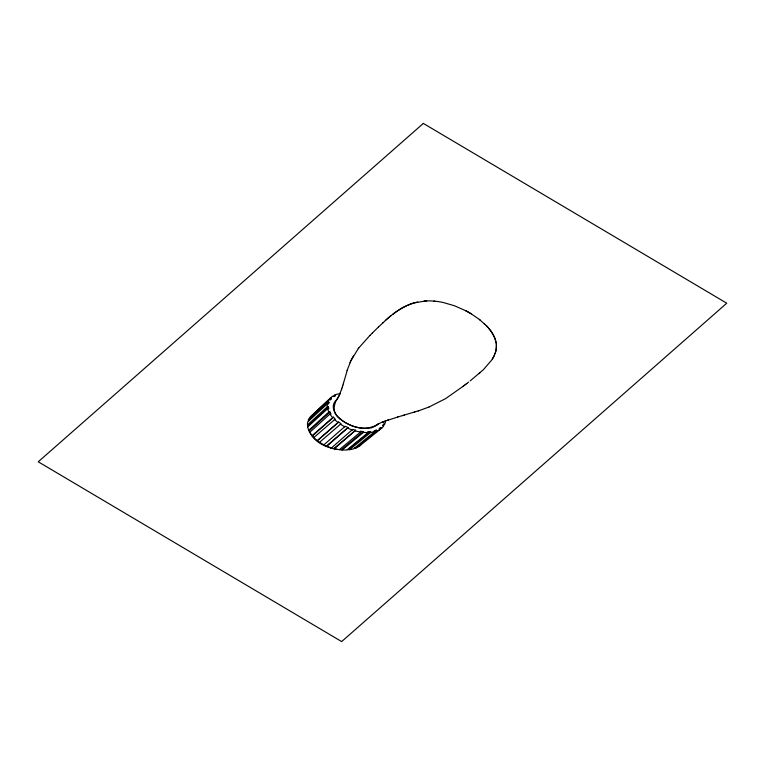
<?xml version="1.0" encoding="UTF-8"?>
<svg xmlns="http://www.w3.org/2000/svg" width="765" height="765" viewBox="0 0 765 765"><rect width="100%" height="100%" fill="white"/><g stroke="black" fill="none" stroke-linecap="round" stroke-linejoin="round"><path stroke-width="1.15" d="M470.198 380.865L483.423 369.667L491.685 360.057A46.703 33.201 -15.1 0 0 492.354 359.005A44.217 31.422 -15.1 0 0 493.53 356.968L495.012 353.698A36.251 25.761 -15.1 0 0 495.988 350.332A34.75 24.7 -15.1 0 0 496.179 349.232L496.284 348.343A36.003 25.589 -15.1 0 0 496.351 347.597L496.361 347.367A36.07 25.637 -15.1 0 0 496.389 346.688A38.661 27.483 -15.1 0 0 496.332 344.881A40.382 28.707 -15.1 0 0 496.15 343.246L496.055 342.682A46.34 32.943 -15.1 0 0 495.108 339.086L494.917 338.541M496.284 348.343L496.294 348.285A36.644 26.048 -15.1 0 0 496.351 347.597M496.246 348.697L496.179 349.242A34.779 24.719 -15.1 0 1 495.988 350.332A35.974 25.57 -15.1 0 1 495.012 353.698M331.388 447.917L330.872 447.831L334.324 448.73L355.639 430.236L352.703 429.366L331.465 447.927A52.116 37.045 -15.1 0 1 326.904 446.244L348.027 427.559L345.254 426.22L323.901 444.838L319.569 442.285L341.037 423.743L338.656 422.051L317.274 440.63L315.677 439.32A52.709 37.466 -15.1 0 1 313.803 437.551L335.233 419.086L333.425 417.174L312.101 435.648L313.813 437.57M308.658 421.008L308.295 420.119L327.879 401.969L328.998 402.314L328.558 403.997L327.43 403.643A21.114 15.004 -15.1 0 0 327.315 406.751L307.492 424.986L307.712 426.908L327.63 408.653L328.787 408.816L328.453 406.913L327.305 406.751M343.409 383.418L347.473 369.524L350.781 361.042M343.542 382.94L343.198 384.135M343.064 384.604L342.644 386.019M342.213 387.396L342.71 385.78M342.146 387.626L339.756 394.205M347.119 370.604L347.291 370.059M341.697 389.003L341.467 389.672M340.387 392.646L340.157 393.239M339.937 393.765L338.312 397.293M339.679 394.386L338.178 393.889A15.166 10.777 -15.1 0 0 334.726 395.103L333.397 396.337M350.026 362.725L350.58 361.463M350.877 360.831L351.565 359.407M377.786 424.183C369.868 429.49 359.512 428.964 350.972 425.311A49.17 34.951 -15.1 0 1 340.282 418.838C330.929 412.804 333.875 402.906 339.029 395.84M351.078 360.401L358.536 348.218L369.887 335.481M494.114 355.811L493.53 356.968A43.433 30.868 -15.1 0 1 492.354 359.005M351.718 359.101L352.063 358.412M352.187 358.192L352.55 357.504M337.929 398.01L337.642 398.536M352.703 357.217L353.43 355.916M337.155 399.378L335.749 400.65A9.553 6.789 -15.1 0 0 334.927 401.596C330.786 407.152 335.051 414.62 339.603 418.484A59.718 42.448 -15.1 0 0 340.635 419.383A51.609 36.682 -15.1 0 0 345.082 422.548L350.724 425.378A47.994 34.109 -15.1 0 0 353.87 426.516C360.755 428.649 368.787 429.614 375.376 426.067A9.811 6.971 -15.1 0 0 376.131 425.579L376.504 425.311A9.505 6.751 -15.1 0 0 376.887 425.005A9.438 6.713 -15.1 0 0 377.164 424.766A9.534 6.78 -15.1 0 0 377.767 424.193L378.885 423.657L378.417 423.877M358.278 348.572L358.67 348.046M334.726 395.103L335.586 395.715L333.836 396.653L332.966 396.041A11.915 8.472 -15.1 0 0 330.738 397.714L331.465 398.508L330.308 399.846L329.275 399.349L309.825 417.422A15.166 10.777 -15.1 0 0 308.305 420.119M369.897 335.472L372.431 332.947M372.421 332.957L378.493 326.98M378.503 326.971L387.071 318.967A107.492 76.404 -15.1 0 1 391.278 315.457L392.541 314.472A68.707 48.836 -15.1 0 1 401.692 308.257L402.39 307.903A44.485 31.623 -15.1 0 1 409.954 304.317L410.662 304.059A35.879 25.503 -15.1 0 1 412.067 303.562A37.456 26.622 -15.1 0 1 414.248 302.883L425.493 300.989A42.716 30.361 -15.1 0 1 426.688 300.932L427.482 300.903A46.875 33.316 -15.1 0 1 430.647 300.922L434.73 301.171A59.326 42.161 -15.1 0 1 438.02 301.563L439.1 301.726A69.481 49.381 -15.1 0 1 443.356 302.529L454.41 305.751L465.407 310.571A120.325 85.527 -15.1 0 1 471.154 313.784L479.292 319.378L486.186 325.517A89.142 63.361 -15.1 0 1 488.032 327.525L488.902 328.539A78.709 55.941 -15.1 0 1 490.91 331.159A77.915 55.386 -15.1 0 0 488.902 328.539M382.596 323.04L383.122 322.543M330.662 397.79L311.106 416.236M330.117 399.751L331.465 398.508M328.998 402.314L307.76 421.831A21.477 15.271 -15.1 0 0 307.492 424.986M307.913 425.78L328.453 406.913M309.787 432.254L308.764 430.293L328.864 412.029L329.945 411.991L331.044 413.98L329.964 414.018L309.758 432.282C315.83 444.293 329.562 448.978 342.204 449.944A29.988 21.315 -15.1 0 0 346.928 449.963L368.195 432.512L367.726 431.718L370.308 431.536L370.786 432.321A19.555 13.904 -15.1 0 0 374.879 431.556L374.161 430.819L376.284 430.131L376.992 430.858A13.158 9.352 -15.1 0 0 380.157 429.28L379.258 428.649L380.779 427.52L381.668 428.142A12.192 8.664 -15.1 0 0 383.724 425.895L382.72 425.407L383.571 423.944L384.566 424.432A16.208 11.523 -15.1 0 0 385.397 421.687L383.762 421.601M309.127 430.886L329.945 411.991M385.35 320.497L385.923 319.99M312.311 436.031L333.425 417.174M479.904 372.909L479.033 373.674M338.656 422.051L317.274 440.812L319.55 442.466M348.027 427.559L326.32 446.129L323.624 444.857M333.76 448.634L355.639 430.236M339.344 449.667L360.573 432.024L360.392 431.24L363.26 431.584L363.452 432.378L342.204 449.944M341.286 449.791L363.26 431.584M347.291 449.657L348.266 449.552L370.308 431.536M348.333 449.543L349.529 449.696L370.786 432.321M374.726 431.393L376.284 430.131M374.869 431.556L353.65 448.806A20.148 14.325 -15.1 0 1 349.529 449.696M379.335 428.696L380.779 427.52M383.122 425.598L384.566 424.432M354.683 447.974L355.811 448.051L376.992 430.858M355.811 448.051A14.564 10.356 -15.1 0 0 359.062 446.368L360.64 445.182M359.062 446.368L381.668 428.142M468.687 382.031L466.44 383.753M462.71 386.612L463.58 385.943M464.986 384.862L466.813 383.475M463.408 386.076L465.703 384.317M429.175 406.932L445.555 398.661L463.055 386.344M378.627 423.781L380.769 422.816M381.353 422.567L382.098 422.261M429.175 406.932L419.679 410.442M381.945 422.318L382.844 421.964M382.337 422.165L383.456 421.725L382.997 421.898M383.303 421.783L384.078 421.486M384.231 421.429L385.646 420.903M384.642 421.276L397.982 416.944M386.669 420.54L387.645 420.195M387.97 420.081L388.496 419.909M419.277 410.576L397.666 417.04M418.206 410.929L418.885 410.709M414.228 412.192L414.879 411.981M372.632 427.31L371.073 427.75M402.428 415.653L403.079 415.462M403.738 415.28L404.408 415.089M424.059 301.085L425.493 300.989A39.197 27.865 -15.1 0 1 426.688 300.932M433.965 301.104L434.73 301.171M334.324 448.73L337.145 449.332M352.569 430.093L347.597 428.171M344.824 426.832L340.329 424.193M337.939 422.49L334.295 419.344M479.292 319.378L480.248 320.133M484.197 323.566L484.704 324.044M312.101 435.648L310.16 432.961M496.102 342.959L496.055 342.682A45.824 32.57 -15.1 0 0 495.108 339.086M387.071 318.976A107.961 76.739 -15.1 0 1 391.278 315.457M392.569 314.492A68.64 48.788 -15.1 0 1 401.702 308.257A44.6 31.7 -15.1 0 1 410.652 304.04A36.672 26.067 -15.1 0 1 412.784 303.332L414.248 302.883A36.548 25.981 -15.1 0 1 415.73 302.481A34.492 24.518 -15.1 0 1 417.728 302.012M465.407 310.571A120.076 85.345 -15.1 0 1 471.154 313.784M486.186 325.517A87.918 62.491 -15.1 0 1 488.032 327.525M496.332 344.881A38.566 27.416 -15.1 0 1 496.389 346.688A37.093 26.364 -15.1 0 1 496.361 347.367M308.773 430.293A31.948 22.711 -15.1 0 1 307.702 426.908M327.879 401.969A13.847 9.84 -15.1 0 1 329.266 399.349M328.864 412.029A33.421 23.763 -15.1 0 1 327.621 408.653M332.488 417.422A47.793 33.976 -15.1 0 1 329.954 414.028M360.573 432.034A45.718 32.493 -15.1 0 1 355.524 430.963M368.195 432.521A31.269 22.233 -15.1 0 1 363.452 432.368M377.164 424.766A9.572 6.809 -15.1 0 1 376.887 425.005M340.635 419.383A58.656 41.693 -15.1 0 1 339.603 418.484M423.341 123.414L38.25 461.792L341.659 641.586L726.75 303.208L423.341 123.414M494.945 338.532A61.975 44.054 -15.1 0 0 490.881 331.168A62.08 44.121 -15.1 0 1 494.945 338.532"/></g></svg>
